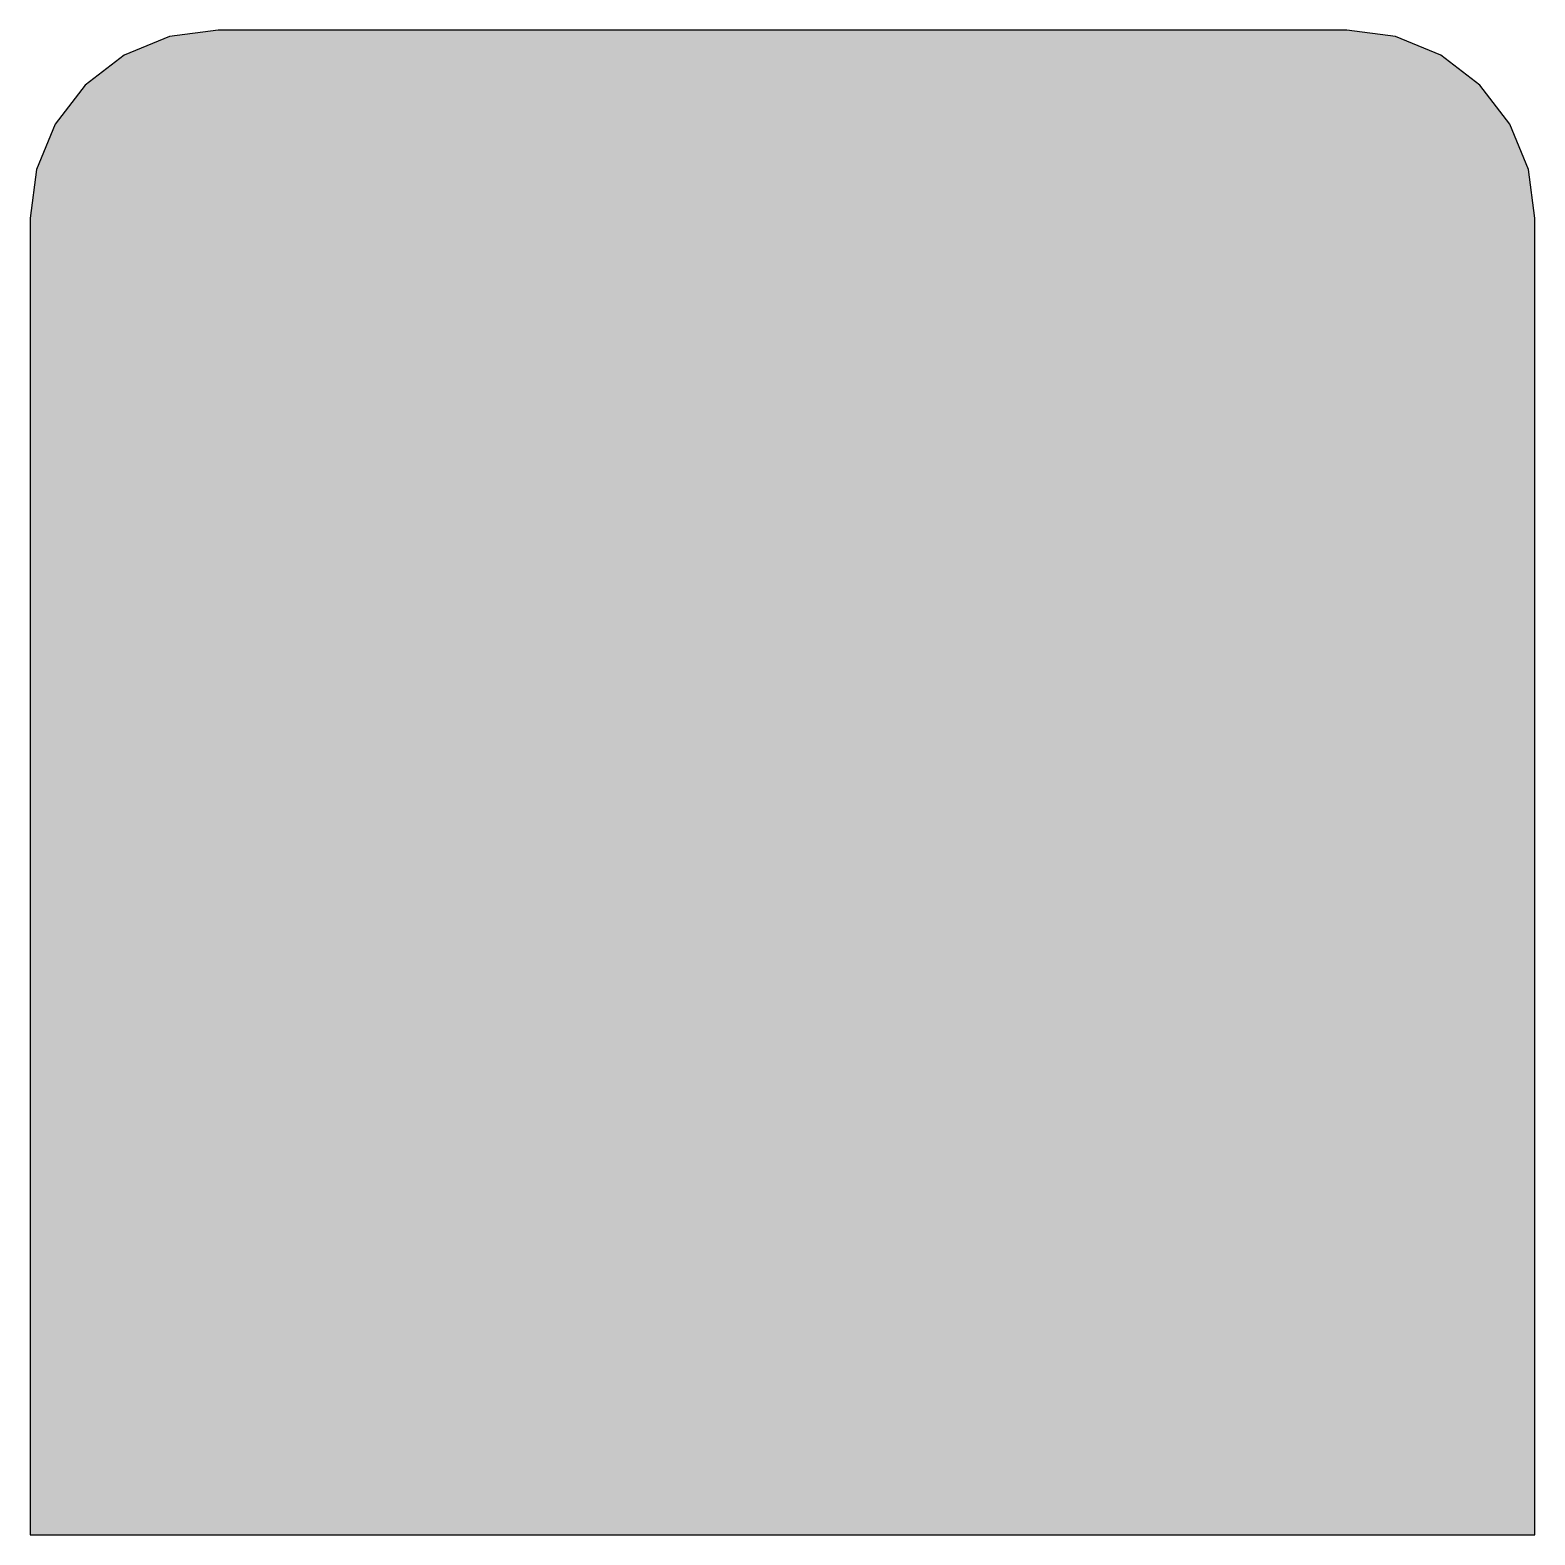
# Model space of a CAD drawing. Header units: millimetres. Extents: x -1082 to -682, y -125 to 275.
import ezdxf

# ---------------------------------------------------------------- set-up
doc = ezdxf.new("R2010")
doc.units = ezdxf.units.MM
doc.header["$MEASUREMENT"] = 0
doc.layers.add('layer 1', color=7, linetype='Continuous')

msp = doc.modelspace()

# ---------------------------------------------------------------- hatches: boundary and pattern name
at = {"layer": 'layer 1', "true_color": 0xe31e24}
h = msp.add_hatch(color=242, dxfattribs=at)
edge = h.paths.add_edge_path()
edge.add_spline(control_points=[(-682.4725, -125.0638), (-682.4725, -125.0638), (-1082.4725, -125.0638), (-1082.4725, -125.0638), (-1082.4725, -125.0638), (-1082.4725, 224.9362), (-1082.4725, 224.9362), (-1082.4725, 224.9362), (-1080.7688, 237.8772), (-1080.7688, 237.8772), (-1080.7688, 237.8772), (-1075.7738, 249.9362), (-1075.7738, 249.9362), (-1075.7738, 249.9362), (-1067.828, 260.2915), (-1067.828, 260.2915), (-1067.828, 260.2915), (-1057.4725, 268.2375), (-1057.4725, 268.2375), (-1057.4725, 268.2375), (-1045.4135, 273.2325), (-1045.4135, 273.2325), (-1045.4135, 273.2325), (-1032.4725, 274.9362), (-1032.4725, 274.9362), (-1032.4725, 274.9362), (-732.4724, 274.9362), (-732.4724, 274.9362), (-732.4724, 274.9362), (-719.5317, 273.2325), (-719.5317, 273.2325), (-719.5317, 273.2325), (-707.4725, 268.2375), (-707.4725, 268.2375), (-707.4725, 268.2375), (-697.117, 260.2915), (-697.117, 260.2915), (-697.117, 260.2915), (-689.1712, 249.9362), (-689.1712, 249.9362), (-689.1712, 249.9362), (-684.1762, 237.8772), (-684.1762, 237.8772), (-684.1762, 237.8772), (-682.4725, 224.9362), (-682.4725, 224.9362), (-682.4725, 224.9362), (-682.4725, -125.0638), (-682.4725, -125.0638)], knot_values=[0, 0, 0, 0, 0.0625, 0.0625, 0.0625, 0.125, 0.125, 0.125, 0.1875, 0.1875, 0.1875, 0.25, 0.25, 0.25, 0.3125, 0.3125, 0.3125, 0.375, 0.375, 0.375, 0.4375, 0.4375, 0.4375, 0.5, 0.5, 0.5, 0.5625, 0.5625, 0.5625, 0.625, 0.625, 0.625, 0.6875, 0.6875, 0.6875, 0.75, 0.75, 0.75, 0.8125, 0.8125, 0.8125, 0.875, 0.875, 0.875, 0.9375, 0.9375, 0.9375, 1, 1, 1, 1], degree=3, periodic=1)

# ---------------------------------------------------------------- linework, layer by layer
at = {"layer": 'layer 1', "color": 242}
msp.add_open_spline([(-682.4725, -125.0638), (-682.4725, -125.0638), (-1082.4725, -125.0638), (-1082.4725, -125.0638), (-1082.4725, -125.0638), (-1082.4725, 224.9362), (-1082.4725, 224.9362), (-1082.4725, 224.9362), (-1080.7688, 237.8772), (-1080.7688, 237.8772), (-1080.7688, 237.8772), (-1075.7738, 249.9362), (-1075.7738, 249.9362), (-1075.7738, 249.9362), (-1067.828, 260.2915), (-1067.828, 260.2915), (-1067.828, 260.2915), (-1057.4725, 268.2375), (-1057.4725, 268.2375), (-1057.4725, 268.2375), (-1045.4135, 273.2325), (-1045.4135, 273.2325), (-1045.4135, 273.2325), (-1032.4725, 274.9362), (-1032.4725, 274.9362), (-1032.4725, 274.9362), (-732.4724, 274.9362), (-732.4724, 274.9362), (-732.4724, 274.9362), (-719.5317, 273.2325), (-719.5317, 273.2325), (-719.5317, 273.2325), (-707.4725, 268.2375), (-707.4725, 268.2375), (-707.4725, 268.2375), (-697.117, 260.2915), (-697.117, 260.2915), (-697.117, 260.2915), (-689.1712, 249.9362), (-689.1712, 249.9362), (-689.1712, 249.9362), (-684.1762, 237.8772), (-684.1762, 237.8772), (-684.1762, 237.8772), (-682.4725, 224.9362), (-682.4725, 224.9362), (-682.4725, 224.9362), (-682.4725, -125.0638), (-682.4725, -125.0638)], degree=3, knots=[0, 0, 0, 0, 0.0625, 0.0625, 0.0625, 0.125, 0.125, 0.125, 0.1875, 0.1875, 0.1875, 0.25, 0.25, 0.25, 0.3125, 0.3125, 0.3125, 0.375, 0.375, 0.375, 0.4375, 0.4375, 0.4375, 0.5, 0.5, 0.5, 0.5625, 0.5625, 0.5625, 0.625, 0.625, 0.625, 0.6875, 0.6875, 0.6875, 0.75, 0.75, 0.75, 0.8125, 0.8125, 0.8125, 0.875, 0.875, 0.875, 0.9375, 0.9375, 0.9375, 1, 1, 1, 1], dxfattribs=at)

doc.saveas('drawing.dxf')
